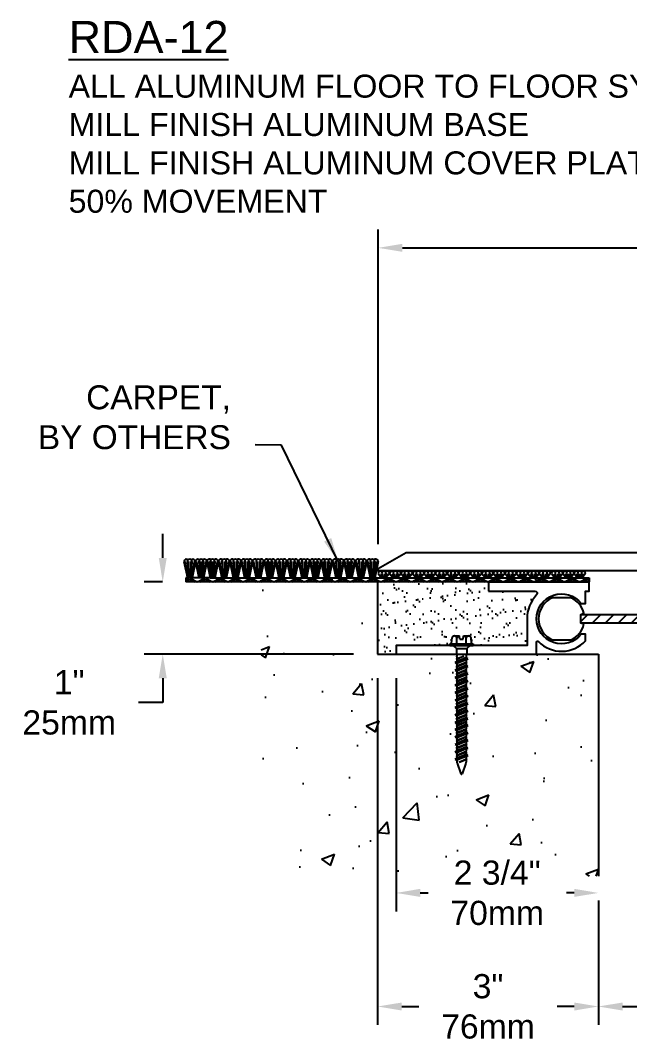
# Model space of a CAD drawing. Header units: inches. Extents: x 0.3 to 61.9, y 1.7 to 15.6.
# Drawn here: x 0.28 to 8.56, y 1.68 to 15.56 of the extents above; entities that cross this region are included whole.
import ezdxf

# ---------------------------------------------------------------- set-up
doc = ezdxf.new("R2010")
doc.units = ezdxf.units.IN
doc.header["$MEASUREMENT"] = 0
doc.linetypes.add('HIDDEN', pattern=[0.375, 0.25, -0.125])
for name, color, linetype in [('Anchors', 4, 'Continuous'), ('Conditions', 1, 'Continuous'), ('Dimensions', 3, 'Continuous'), ('Metals', 7, 'Continuous'), ('Text', 2, 'Continuous')]:
    doc.layers.add(name, color=color, linetype=linetype)
doc.styles.add('Arial', font='arial.ttf')
doc.styles.get("Standard").update_dxf_attribs({"font": 'arial.ttf'})
doc.dimstyles.new('Arial', dxfattribs={"dimtxt": 0.328125, "dimasz": 0.328125, "dimexe": 0.25, "dimexo": 0.328125, "dimgap": 0.328125, "dimtad": 0, "dimtih": 1, "dimtoh": 1, "dimdec": 4, "dimzin": 0, "dimdsep": 46, "dimlunit": 4, "dimtxsty": 'Arial', "dimcen": 0.09, "dimadec": 0, "dimazin": 0, "dimtfac": 1, "dimtdec": 4, "dimtofl": 0, "dimtmove": 0, "dimatfit": 3, "dimfxl": 0, "dimfrac": 2, "dimtolj": 1, "dimtzin": 0, "dimarcsym": 0})

# ---------------------------------------------------------------- blocks, each defined once
blk = doc.blocks.new('*D3')
at = {"layer": 'Defpoints', "color": 0}
for p in [(8.135, 3.937), (20.135, 3.937), (20.135, 2.168)]:
    blk.add_point(p, dxfattribs=at)
at = {"layer": 'Dimensions', "color": 0, "lineweight": -2}
for p, q in [((8.135, 3.609), (8.135, 1.918)), ((20.135, 3.609), (20.135, 1.918)), ((8.463, 2.168), (13.086, 2.168)), ((19.807, 2.168), (15.221, 2.168))]:
    blk.add_line(p, q, dxfattribs=at)
at = {"layer": 'Dimensions', "color": 0}
for points in [[(8.463, 2.222), (8.463, 2.113), (8.135, 2.168)], [(19.807, 2.222), (19.807, 2.113), (20.135, 2.168)]]:
    blk.add_solid(points, dxfattribs=at)
at = {"layer": 'Dimensions', "color": 0, "insert": (14.153, 2.168), "char_height": 0.3281, "attachment_point": 5, "style": 'Arial'}
blk.add_mtext("\\A1;1'\\P305mm", dxfattribs=at)
blk = doc.blocks.new('*D4')
at = {"layer": 'Defpoints', "color": 0}
for p in [(23.143, 12.469), (5.143, 8.115), (23.143, 8.121)]:
    blk.add_point(p, dxfattribs=at)
at = {"layer": 'Dimensions', "color": 0, "lineweight": -2}
for p, q in [((5.143, 8.444), (5.143, 12.719)), ((23.143, 8.449), (23.143, 12.719)), ((5.471, 12.469), (13.197, 12.469)), ((22.815, 12.469), (15.346, 12.469))]:
    blk.add_line(p, q, dxfattribs=at)
at = {"layer": 'Dimensions', "color": 0}
for points in [[(5.471, 12.524), (5.471, 12.415), (5.143, 12.469)], [(22.815, 12.524), (22.815, 12.415), (23.143, 12.469)]]:
    blk.add_solid(points, dxfattribs=at)
at = {"layer": 'Dimensions', "color": 0, "insert": (14.271, 12.469), "char_height": 0.3281, "attachment_point": 5, "style": 'Arial'}
blk.add_mtext('\\A1;1\'-6"\\P457mm', dxfattribs=at)
blk = doc.blocks.new('*D5')
at = {"layer": 'Defpoints', "color": 0}
for p in [(5.385, 6.952), (8.135, 3.937), (5.385, 3.71)]:
    blk.add_point(p, dxfattribs=at)
at = {"layer": 'Dimensions', "color": 0, "lineweight": -2}
for p, q in [((5.385, 6.624), (5.385, 3.46)), ((5.713, 3.71), (5.821, 3.71)), ((7.807, 3.71), (7.7, 3.71)), ((8.135, 3.609), (8.135, 3.46))]:
    blk.add_line(p, q, dxfattribs=at)
at = {"layer": 'Dimensions', "color": 0}
for points in [[(5.713, 3.765), (5.713, 3.656), (5.385, 3.71)], [(7.807, 3.765), (7.807, 3.656), (8.135, 3.71)]]:
    blk.add_solid(points, dxfattribs=at)
at = {"layer": 'Dimensions', "color": 0, "insert": (6.76, 3.71), "char_height": 0.3281, "attachment_point": 5, "style": 'Arial'}
blk.add_mtext('\\A1;2 3/4"\\P70mm', dxfattribs=at)
blk = doc.blocks.new('*D6')
at = {"layer": 'Defpoints', "color": 0}
for p in [(5.135, 6.952), (8.135, 3.937), (5.135, 2.168)]:
    blk.add_point(p, dxfattribs=at)
at = {"layer": 'Dimensions', "color": 0, "lineweight": -2}
for p, q in [((5.135, 6.624), (5.135, 1.918)), ((8.135, 3.609), (8.135, 1.918)), ((5.463, 2.168), (5.696, 2.168)), ((7.807, 2.168), (7.575, 2.168))]:
    blk.add_line(p, q, dxfattribs=at)
at = {"layer": 'Dimensions', "color": 0}
for points in [[(5.463, 2.222), (5.463, 2.113), (5.135, 2.168)], [(7.807, 2.222), (7.807, 2.113), (8.135, 2.168)]]:
    blk.add_solid(points, dxfattribs=at)
at = {"layer": 'Dimensions', "color": 0, "insert": (6.635, 2.168), "char_height": 0.3281, "attachment_point": 5, "style": 'Arial'}
blk.add_mtext('\\A1;3"\\P76mm', dxfattribs=at)
blk = doc.blocks.new('*D7')
at = {"layer": 'Defpoints', "color": 0}
for p in [(2.537, 7.932), (2.214, 6.952), (5.135, 6.952)]:
    blk.add_point(p, dxfattribs=at)
at = {"layer": 'Dimensions', "color": 0, "lineweight": -2}
for p, q in [((2.214, 8.26), (2.214, 8.588)), ((2.209, 7.932), (1.964, 7.932)), ((4.807, 6.952), (1.964, 6.952)), ((2.214, 6.624), (2.214, 6.296)), ((2.214, 6.296), (1.886, 6.296))]:
    blk.add_line(p, q, dxfattribs=at)
at = {"layer": 'Dimensions', "color": 0}
for points in [[(2.16, 8.26), (2.269, 8.26), (2.214, 7.932)], [(2.16, 6.624), (2.269, 6.624), (2.214, 6.952)]]:
    blk.add_solid(points, dxfattribs=at)
at = {"layer": 'Dimensions', "color": 0, "insert": (0.943, 6.296), "char_height": 0.3281, "attachment_point": 5, "style": 'Arial'}
blk.add_mtext('\\A1;1"\\P25mm', dxfattribs=at)
blk = doc.blocks.new('TH316134')
for p, q in [((-0.157, 0), (-0.157, 0.019)), ((-0.157, 0.019), (0.157, 0.019)), ((-0.157, 0), (0.157, 0)), ((-0.135, 0.029), (-0.129, 0.1)), ((-0.115, 0), (-0.07, -0.045)), ((-0.097, 0.128), (-0.027, 0.128)), ((-0.065, 0.019), (-0.065, 0.1)), ((-0.023, 0.082), (-0.027, 0.128)), ((-0.023, 0.082), (0.023, 0.082)), ((0.023, 0.082), (0.027, 0.128)), ((0.027, 0.128), (0.097, 0.128)), ((0.064, 0.019), (0.064, 0.1)), ((0.115, 0), (0.07, -0.045)), ((0.135, 0.029), (0.129, 0.1)), ((0.157, 0.019), (0.157, 0)), ((-0.07, -0.045), (-0.07, -0.112)), ((-0.07, -0.045), (0.07, -0.045)), ((-0.069, -0.122), (-0.063, -0.148)), ((0.069, -0.122), (0.063, -0.148)), ((0.07, -0.045), (0.07, -0.112)), ((-0.086, -0.234), (0.086, -0.184)), ((-0.086, -0.234), (-0.062, -0.221)), ((-0.086, -0.234), (-0.062, -0.247)), ((-0.074, -0.184), (0.032, -0.147)), ((-0.074, -0.184), (-0.062, -0.177)), ((-0.074, -0.184), (-0.062, -0.19)), ((-0.074, -0.285), (0.074, -0.234)), ((-0.062, -0.177), (0.032, -0.147)), ((0.032, -0.147), (-0.062, -0.19)), ((-0.062, -0.157), (-0.062, -0.177)), ((0.062, -0.171), (-0.062, -0.221)), ((-0.062, -0.19), (-0.062, -0.221)), ((0.062, -0.197), (-0.062, -0.247)), ((-0.062, -0.279), (0.062, -0.228)), ((0.062, -0.241), (-0.062, -0.291)), ((-0.062, -0.247), (-0.062, -0.279)), ((0.062, -0.272), (-0.062, -0.323)), ((0.062, -0.157), (0.062, -0.171)), ((0.086, -0.184), (0.062, -0.171)), ((0.086, -0.184), (0.062, -0.197)), ((0.062, -0.197), (0.062, -0.228)), ((0.074, -0.234), (0.062, -0.228)), ((0.074, -0.234), (0.062, -0.241)), ((0.062, -0.241), (0.062, -0.272)), ((0.086, -0.285), (0.062, -0.272)), ((-0.086, -0.336), (0.086, -0.285)), ((-0.086, -0.336), (-0.062, -0.323)), ((-0.086, -0.336), (-0.062, -0.349)), ((-0.086, -0.437), (0.086, -0.387)), ((-0.074, -0.285), (-0.062, -0.279)), ((-0.074, -0.285), (-0.062, -0.291)), ((-0.074, -0.387), (0.074, -0.336)), ((-0.074, -0.387), (-0.062, -0.381)), ((-0.074, -0.387), (-0.062, -0.393)), ((-0.062, -0.291), (-0.062, -0.323)), ((0.062, -0.298), (-0.062, -0.349)), ((-0.062, -0.381), (0.062, -0.33)), ((0.062, -0.342), (-0.062, -0.393)), ((-0.062, -0.349), (-0.062, -0.381)), ((0.062, -0.374), (-0.062, -0.425)), ((-0.062, -0.393), (-0.062, -0.425)), ((0.062, -0.4), (-0.062, -0.45)), ((0.086, -0.285), (0.062, -0.298)), ((0.062, -0.298), (0.062, -0.33)), ((0.074, -0.336), (0.062, -0.33)), ((0.074, -0.336), (0.062, -0.342)), ((0.062, -0.342), (0.062, -0.374)), ((0.086, -0.387), (0.062, -0.374)), ((0.086, -0.387), (0.062, -0.4)), ((0.062, -0.4), (0.062, -0.431)), ((-0.086, -0.437), (-0.062, -0.425)), ((-0.086, -0.437), (-0.062, -0.45)), ((-0.086, -0.539), (0.086, -0.488)), ((-0.086, -0.539), (-0.062, -0.526)), ((-0.086, -0.539), (-0.062, -0.552)), ((-0.074, -0.488), (0.074, -0.437)), ((-0.074, -0.488), (-0.062, -0.482)), ((-0.074, -0.488), (-0.062, -0.494)), ((-0.074, -0.59), (0.074, -0.539)), ((-0.062, -0.482), (0.062, -0.431)), ((0.062, -0.444), (-0.062, -0.494)), ((-0.062, -0.45), (-0.062, -0.482)), ((0.062, -0.475), (-0.062, -0.526)), ((-0.062, -0.494), (-0.062, -0.526)), ((0.062, -0.501), (-0.062, -0.552)), ((-0.062, -0.584), (0.062, -0.533)), ((0.062, -0.545), (-0.062, -0.596)), ((-0.062, -0.552), (-0.062, -0.584)), ((0.074, -0.437), (0.062, -0.431)), ((0.074, -0.437), (0.062, -0.444)), ((0.062, -0.444), (0.062, -0.475)), ((0.086, -0.488), (0.062, -0.475)), ((0.086, -0.488), (0.062, -0.501)), ((0.062, -0.501), (0.062, -0.533)), ((0.074, -0.539), (0.062, -0.533)), ((0.074, -0.539), (0.062, -0.545)), ((0.062, -0.545), (0.062, -0.577)), ((-0.086, -0.641), (0.086, -0.59)), ((-0.086, -0.641), (-0.062, -0.628)), ((-0.086, -0.641), (-0.062, -0.654)), ((-0.086, -0.742), (0.086, -0.691)), ((-0.074, -0.59), (-0.062, -0.584)), ((-0.074, -0.59), (-0.062, -0.596)), ((-0.074, -0.691), (0.074, -0.641)), ((-0.074, -0.691), (-0.062, -0.685)), ((-0.074, -0.691), (-0.062, -0.698)), ((0.062, -0.577), (-0.062, -0.628)), ((-0.062, -0.596), (-0.062, -0.628)), ((0.062, -0.603), (-0.062, -0.654)), ((-0.062, -0.685), (0.062, -0.634)), ((0.062, -0.647), (-0.062, -0.698)), ((-0.062, -0.654), (-0.062, -0.685)), ((0.062, -0.678), (-0.062, -0.729)), ((0.086, -0.59), (0.062, -0.577)), ((0.086, -0.59), (0.062, -0.603)), ((0.062, -0.603), (0.062, -0.634)), ((0.074, -0.641), (0.062, -0.634)), ((0.074, -0.641), (0.062, -0.647)), ((0.062, -0.647), (0.062, -0.678)), ((0.086, -0.691), (0.062, -0.678)), ((0.086, -0.691), (0.062, -0.704)), ((-0.086, -0.742), (-0.062, -0.729)), ((-0.086, -0.742), (-0.062, -0.755)), ((-0.086, -0.844), (0.086, -0.793)), ((-0.086, -0.844), (-0.062, -0.831)), ((-0.074, -0.793), (0.074, -0.742)), ((-0.074, -0.793), (-0.062, -0.787)), ((-0.074, -0.793), (-0.062, -0.799)), ((-0.062, -0.698), (-0.062, -0.729)), ((0.062, -0.704), (-0.062, -0.755)), ((-0.062, -0.787), (0.062, -0.736)), ((0.062, -0.748), (-0.062, -0.799)), ((-0.062, -0.755), (-0.062, -0.787)), ((0.062, -0.78), (-0.062, -0.831)), ((-0.062, -0.799), (-0.062, -0.831)), ((0.062, -0.806), (-0.062, -0.857)), ((0.062, -0.704), (0.062, -0.736)), ((0.074, -0.742), (0.062, -0.736)), ((0.074, -0.742), (0.062, -0.748)), ((0.062, -0.748), (0.062, -0.78)), ((0.086, -0.793), (0.062, -0.78)), ((0.086, -0.793), (0.062, -0.806)), ((0.062, -0.806), (0.062, -0.838)), ((-0.086, -0.844), (-0.062, -0.857)), ((-0.086, -0.945), (0.086, -0.895)), ((-0.086, -0.945), (-0.062, -0.932)), ((-0.086, -0.945), (-0.062, -0.958)), ((-0.074, -0.895), (0.074, -0.844)), ((-0.074, -0.895), (-0.062, -0.888)), ((-0.074, -0.895), (-0.062, -0.901)), ((-0.074, -0.996), (0.074, -0.945)), ((-0.062, -0.888), (0.062, -0.838)), ((0.062, -0.85), (-0.062, -0.901)), ((-0.062, -0.857), (-0.062, -0.888)), ((0.062, -0.882), (-0.062, -0.932)), ((-0.062, -0.901), (-0.062, -0.932)), ((0.062, -0.907), (-0.062, -0.958)), ((-0.062, -0.99), (0.062, -0.939)), ((0.062, -0.951), (-0.062, -1.002)), ((-0.062, -0.958), (-0.062, -0.99)), ((0.074, -0.844), (0.062, -0.838)), ((0.074, -0.844), (0.062, -0.85)), ((0.062, -0.85), (0.062, -0.882)), ((0.086, -0.895), (0.062, -0.882)), ((0.086, -0.895), (0.062, -0.907)), ((0.062, -0.907), (0.062, -0.939)), ((0.074, -0.945), (0.062, -0.939)), ((0.074, -0.945), (0.062, -0.951)), ((0.062, -0.951), (0.062, -0.983)), ((-0.086, -1.047), (0.086, -0.996)), ((-0.086, -1.047), (-0.062, -1.034)), ((-0.086, -1.047), (-0.062, -1.06)), ((-0.086, -1.141), (0.086, -1.09)), ((-0.074, -0.996), (-0.062, -0.99)), ((-0.074, -0.996), (-0.062, -1.002)), ((-0.074, -1.09), (0.074, -1.039)), ((-0.074, -1.09), (-0.062, -1.084)), ((-0.074, -1.09), (-0.062, -1.096)), ((0.062, -0.983), (-0.062, -1.034)), ((-0.062, -1.002), (-0.062, -1.034)), ((0.062, -1.009), (-0.062, -1.06)), ((-0.062, -1.084), (0.062, -1.033)), ((0.062, -1.045), (-0.062, -1.096)), ((-0.062, -1.052), (-0.062, -1.084)), ((0.062, -1.077), (-0.062, -1.128)), ((-0.062, -1.096), (-0.062, -1.128)), ((0.062, -1.103), (-0.062, -1.154)), ((0.086, -0.996), (0.062, -0.983)), ((0.086, -0.996), (0.062, -1.009)), ((0.062, -1.001), (0.062, -1.033)), ((0.074, -1.039), (0.062, -1.033)), ((0.074, -1.039), (0.062, -1.045)), ((0.062, -1.045), (0.062, -1.077)), ((0.086, -1.09), (0.062, -1.077)), ((0.086, -1.09), (0.062, -1.103)), ((0.062, -1.103), (0.062, -1.134)), ((-0.086, -1.141), (-0.062, -1.128)), ((-0.086, -1.141), (-0.062, -1.154)), ((-0.086, -1.242), (0.086, -1.191)), ((-0.086, -1.242), (-0.062, -1.229)), ((-0.086, -1.242), (-0.062, -1.255)), ((-0.074, -1.191), (0.074, -1.141)), ((-0.074, -1.191), (-0.062, -1.185)), ((-0.074, -1.191), (-0.062, -1.198)), ((-0.074, -1.293), (0.074, -1.242)), ((-0.062, -1.185), (0.062, -1.134)), ((0.062, -1.147), (-0.062, -1.198)), ((-0.062, -1.154), (-0.062, -1.185)), ((0.062, -1.178), (-0.062, -1.229)), ((-0.062, -1.198), (-0.062, -1.229)), ((0.062, -1.204), (-0.062, -1.255)), ((-0.062, -1.287), (0.062, -1.236)), ((0.062, -1.248), (-0.062, -1.299)), ((0.074, -1.141), (0.062, -1.134)), ((0.074, -1.141), (0.062, -1.147)), ((0.062, -1.147), (0.062, -1.178)), ((0.086, -1.191), (0.062, -1.178)), ((0.086, -1.191), (0.062, -1.204)), ((0.062, -1.204), (0.062, -1.236)), ((0.074, -1.242), (0.062, -1.236)), ((0.074, -1.242), (0.062, -1.248)), ((0.062, -1.248), (0.062, -1.28)), ((-0.086, -1.344), (0.086, -1.293)), ((-0.086, -1.344), (-0.062, -1.331)), ((-0.086, -1.344), (-0.062, -1.357)), ((-0.074, -1.293), (-0.062, -1.287)), ((-0.074, -1.293), (-0.062, -1.299)), ((-0.074, -1.395), (0.074, -1.344)), ((-0.062, -1.255), (-0.062, -1.287)), ((0.062, -1.28), (-0.062, -1.331)), ((-0.062, -1.299), (-0.062, -1.331)), ((0.062, -1.306), (-0.062, -1.357)), ((-0.062, -1.388), (0.062, -1.338)), ((0.062, -1.35), (-0.062, -1.401)), ((-0.062, -1.357), (-0.062, -1.388)), ((0.062, -1.382), (-0.062, -1.432)), ((0.086, -1.293), (0.062, -1.28)), ((0.086, -1.293), (0.062, -1.306)), ((0.062, -1.306), (0.062, -1.338)), ((0.074, -1.344), (0.062, -1.338)), ((0.074, -1.344), (0.062, -1.35)), ((0.062, -1.35), (0.062, -1.382)), ((0.086, -1.395), (0.062, -1.382)), ((-0.086, -1.445), (0.086, -1.395)), ((-0.086, -1.445), (-0.062, -1.432)), ((-0.086, -1.445), (-0.062, -1.458)), ((-0.086, -1.547), (0.086, -1.496)), ((-0.074, -1.395), (-0.062, -1.388)), ((-0.074, -1.395), (-0.062, -1.401)), ((-0.074, -1.496), (0.074, -1.445)), ((-0.074, -1.496), (-0.062, -1.49)), ((-0.074, -1.496), (-0.062, -1.502)), ((-0.062, -1.401), (-0.062, -1.432)), ((0.062, -1.407), (-0.062, -1.458)), ((-0.062, -1.49), (0.062, -1.439)), ((0.062, -1.451), (-0.062, -1.502)), ((-0.062, -1.458), (-0.062, -1.49)), ((0.062, -1.483), (-0.062, -1.534)), ((-0.062, -1.502), (-0.062, -1.534)), ((0.062, -1.509), (-0.062, -1.56)), ((0.086, -1.395), (0.062, -1.407)), ((0.062, -1.407), (0.062, -1.439)), ((0.074, -1.445), (0.062, -1.439)), ((0.074, -1.445), (0.062, -1.451)), ((0.062, -1.451), (0.062, -1.483)), ((0.086, -1.496), (0.062, -1.483)), ((0.086, -1.496), (0.062, -1.509)), ((0.062, -1.509), (0.062, -1.541)), ((-0.086, -1.547), (-0.062, -1.534)), ((-0.086, -1.547), (-0.062, -1.56)), ((-0.062, -1.56), (-0.062, -1.586)), ((-0.06, -1.601), (-0.01, -1.744)), ((-0.034, -1.584), (0.062, -1.541)), ((-0.034, -1.584), (0.074, -1.547)), ((0.062, -1.553), (-0.034, -1.584)), ((0.06, -1.601), (0.01, -1.744)), ((0.074, -1.547), (0.062, -1.541)), ((0.074, -1.547), (0.062, -1.553)), ((0.062, -1.553), (0.062, -1.586))]:
    blk.add_line(p, q)
for centre, radius, start, end in [((-0.146, 0.03), 0.0112, 270, 355), ((-0.097, 0.095), 0.0327, 9.285, 170.715), ((0, 0.038), 0.0896, 107.4215, 136.0407), ((0, 0.038), 0.0896, 43.9593, 72.5785), ((0.097, 0.095), 0.0327, 9.285, 170.715), ((0.146, 0.03), 0.0112, 185, 270), ((-0.023, -0.112), 0.0465, 180, 191.9357), ((0.023, -0.112), 0.0465, 348.0643, 0), ((-0.109, -0.157), 0.0465, 0, 11.9357), ((0.109, -0.157), 0.0465, 168.0643, 180), ((-0.016, -1.586), 0.0465, 180, 199.3058), ((0.016, -1.586), 0.0465, 340.6942, 0), ((0, -1.739), 0.0106, 204.1001, 335.8999)]:
    blk.add_arc(centre, radius, start, end)
blk = doc.blocks.new('Bc55')
blk.add_lwpolyline([(1.38, 0.855), (2.013, 0.855, -0.659567), (2.035, 0.804, 0.192706), (1.905, 0.48), (1.905, 0.12), (0.125, 0.12), (0.125, 0), (2.035, 0), (2.035, 0.162, -0.671875), (2.061, 0.172, 0.430668), (2.7, 0.183), (2.7, 0.27), (2.642, 0.27, -2.892356), (2.642, 0.69), (2.7, 0.69), (2.7, 0.855), (2.75, 0.855), (2.75, 0.98), (1.38, 0.98)], format="xyb", close=True)
blk = doc.blocks.new('carpet-teeth2')
for points in [[(1.048, 1.253), (1.095, 1.033)], [(1.064, 1.255), (1.095, 1.033)], [(1.111, 1.033), (1.111, 1.253)], [(1.141, 1.033), (1.141, 1.253)], [(1.157, 1.253), (1.141, 1.033)], [(1.189, 1.255), (1.157, 1.033)], [(1.204, 1.253), (1.157, 1.033)], [(1.204, 1.253), (1.251, 1.033)], [(1.219, 1.255), (1.25, 1.033)], [(1.251, 1.253), (1.266, 1.033)], [(1.266, 1.033), (1.266, 1.253)], [(1.297, 1.033), (1.297, 1.253)], [(1.312, 1.253), (1.297, 1.033)], [(1.344, 1.255), (1.313, 1.033)], [(1.359, 1.253), (1.313, 1.033)], [(1.359, 1.253), (1.406, 1.033)], [(1.374, 1.255), (1.406, 1.033)], [(1.406, 1.253), (1.422, 1.033)], [(1.422, 1.033), (1.422, 1.253)], [(1.468, 1.253), (1.452, 1.033)], [(1.452, 1.033), (1.452, 1.253)], [(1.5, 1.255), (1.468, 1.036)], [(1.515, 1.253), (1.468, 1.036)], [(1.515, 1.253), (1.561, 1.033)], [(1.53, 1.255), (1.561, 1.036)], [(1.562, 1.253), (1.577, 1.033)], [(1.577, 1.033), (1.577, 1.253)], [(1.623, 1.253), (1.608, 1.033)], [(1.608, 1.033), (1.608, 1.253)], [(1.67, 1.253), (1.623, 1.033)], [(1.655, 1.255), (1.624, 1.036)], [(1.67, 1.253), (1.717, 1.033)], [(1.685, 1.255), (1.717, 1.033)], [(1.717, 1.253), (1.733, 1.033)], [(1.733, 1.033), (1.733, 1.253)], [(1.779, 1.253), (1.763, 1.033)], [(1.763, 1.033), (1.763, 1.253)], [(1.81, 1.255), (1.779, 1.036)], [(1.825, 1.253), (1.779, 1.033)], [(1.093, 1.158), (1.11, 1.033)], [(1.126, 1.033), (1.126, 1.158)], [(1.16, 1.158), (1.143, 1.038)], [(1.248, 1.158), (1.266, 1.033)], [(1.282, 1.033), (1.282, 1.158)], [(1.315, 1.158), (1.297, 1.033)], [(1.403, 1.158), (1.421, 1.033)], [(1.437, 1.033), (1.437, 1.158)], [(1.471, 1.158), (1.453, 1.038)], [(1.559, 1.158), (1.577, 1.033)], [(1.592, 1.033), (1.592, 1.158)], [(1.626, 1.158), (1.608, 1.033)], [(1.714, 1.158), (1.732, 1.033)], [(1.748, 1.033), (1.748, 1.158)], [(1.781, 1.158), (1.764, 1.033)], [(1.095, 1.033), (1.779, 1.033)]]:
    blk.add_lwpolyline(points)
blk.add_lwpolyline([(1.095, 1.253), (1.111, 1.033)], close=True)
for centre, radius, start, end in [((1.08, 1.253), 0.0312, 41.211, 180), ((1.126, 1.253), 0.0308, 0, 180), ((1.173, 1.253), 0.0312, 0, 138.789), ((1.235, 1.253), 0.0312, 41.211, 180), ((1.282, 1.253), 0.0307, 355.9223, 184.0777), ((1.328, 1.253), 0.0312, 0, 138.789), ((1.391, 1.253), 0.0312, 41.211, 180), ((1.437, 1.253), 0.0308, 0, 180), ((1.483, 1.253), 0.0312, 0, 138.789), ((1.546, 1.253), 0.0312, 41.211, 180), ((1.592, 1.253), 0.0308, 0, 180), ((1.639, 1.253), 0.0312, 0, 138.789), ((1.701, 1.253), 0.0312, 41.211, 180), ((1.748, 1.253), 0.0308, 0, 180), ((1.794, 1.253), 0.0312, 0, 138.789)]:
    blk.add_arc(centre, radius, start, end)
at = {"insert": (1.095, 1.034), "char_height": 0.0000478, "width": 0.00109, "attachment_point": 1}
blk.add_mtext('{\\fArial|b0|i0|c0|p34;BALCO TOOTHBRUSH}', dxfattribs=at)
blk = doc.blocks.new('CARPET')
at = {"layer": 'Conditions'}
h = blk.add_hatch(dxfattribs=at)
h.set_pattern_fill('EXPAND', color=256, scale=0.2, style=0)
h.set_pattern_definition([(30, (0, 0), (3e-11, 0.12), [0.1, -0.02]), (330, (0, 0), (0.10392305, 0.06), [0.1, -0.02]), (330, (0.0866, 0.05), (0.10392305, 0.06), [0.1, -0.02]), (30, (0.0866, 0.07), (3e-11, 0.12), [0.1, -0.02])])
h.paths.add_polyline_path([(3.236, 7.99), (3.034, 7.99), (2.86, 7.99), (2.53, 7.99), (2.53, 7.932), (8.01, 7.932), (8.01, 7.99)])
h = blk.add_hatch(dxfattribs=at)
h.set_pattern_fill('AR-CONC', color=256, scale=0.2, style=0)
h.paths.add_polyline_path([(3.236, 7.99), (3.034, 7.99), (2.86, 7.99), (2.53, 7.99), (2.53, 7.932), (8.01, 7.932), (8.01, 7.99)])
blk.add_lwpolyline([(6.281, 7.99), (6.965, 7.99)])
for p, q in [((2.53, 7.99), (2.53, 7.932)), ((2.919, 7.99), (2.53, 7.99)), ((8.01, 7.932), (2.53, 7.932)), ((3.236, 7.99), (8.01, 7.99)), ((6.161, 7.99), (6.223, 7.99)), ((8.01, 7.99), (8.01, 7.932))]:
    blk.add_line(p, q, dxfattribs=at)
for points in [[(2.503, 8.209), (2.55, 7.99)], [(2.518, 8.211), (2.549, 7.992)], [(2.55, 8.209), (2.565, 7.99)], [(2.565, 7.99), (2.565, 8.209)], [(2.611, 8.209), (2.596, 7.99)], [(2.596, 7.99), (2.596, 8.209)], [(2.643, 8.211), (2.612, 7.992)], [(2.658, 8.209), (2.612, 7.99)], [(2.658, 8.209), (2.705, 7.99)], [(2.673, 8.211), (2.705, 7.99)], [(2.705, 8.209), (2.721, 7.99)], [(2.721, 7.99), (2.721, 8.209)], [(2.767, 8.209), (2.751, 7.99)], [(2.751, 7.99), (2.751, 8.209)], [(2.799, 8.211), (2.767, 7.992)], [(2.814, 8.209), (2.767, 7.99)], [(2.547, 8.115), (2.565, 7.99)], [(2.581, 7.99), (2.581, 8.115)], [(2.614, 8.115), (2.596, 7.99)], [(2.702, 8.115), (2.72, 7.99)], [(2.736, 7.99), (2.736, 8.115)], [(2.77, 8.115), (2.752, 7.99)], [(3.034, 7.99), (3.251, 7.99)], [(5.142, 8.047), (5.189, 7.99)], [(5.181, 8.045), (5.189, 7.99)], [(5.189, 8.047), (5.204, 7.99)], [(5.199, 8.022), (5.204, 7.99)], [(5.204, 7.99), (5.204, 8.045)], [(5.22, 7.99), (5.22, 8.022)], [(5.25, 8.047), (5.235, 7.99)], [(5.235, 7.99), (5.235, 8.045)], [(5.24, 8.022), (5.236, 7.994)], [(5.297, 8.047), (5.251, 7.992)], [(5.259, 8.045), (5.251, 7.992)], [(5.297, 8.047), (5.344, 7.99)], [(5.336, 8.045), (5.344, 7.992)], [(5.344, 8.047), (5.36, 7.99)], [(5.355, 8.022), (5.359, 7.99)], [(5.36, 7.99), (5.36, 8.045)], [(5.375, 7.99), (5.375, 8.022)], [(5.386, 7.99), (6.069, 7.99)], [(5.406, 8.047), (5.39, 7.99)], [(5.39, 7.99), (5.39, 8.045)], [(5.395, 8.022), (5.391, 7.99)], [(5.453, 8.047), (5.406, 7.99)], [(5.414, 8.045), (5.406, 7.992)], [(5.453, 8.047), (5.499, 7.99)], [(5.492, 8.045), (5.499, 7.99)], [(5.5, 8.047), (5.515, 7.99)], [(5.51, 8.022), (5.515, 7.99)], [(5.515, 7.99), (5.515, 8.045)], [(5.53, 7.99), (5.53, 8.022)], [(5.561, 8.047), (5.546, 7.99)], [(5.546, 7.99), (5.546, 8.045)], [(5.551, 8.022), (5.546, 7.99)], [(5.608, 8.047), (5.561, 7.99)], [(5.569, 8.045), (5.562, 7.992)], [(5.611, 8.047), (5.658, 7.99)], [(5.65, 8.045), (5.658, 7.99)], [(5.658, 8.047), (5.674, 7.99)], [(5.669, 8.022), (5.673, 7.99)], [(5.674, 7.99), (5.674, 8.045)], [(5.689, 7.99), (5.689, 8.022)], [(5.72, 8.047), (5.704, 7.99)], [(5.704, 7.99), (5.704, 8.045)], [(5.71, 8.022), (5.705, 7.994)], [(5.767, 8.047), (5.721, 7.992)], [(5.728, 8.045), (5.721, 7.992)], [(5.767, 8.047), (5.814, 7.99)], [(5.806, 8.045), (5.813, 7.992)], [(5.814, 8.047), (5.829, 7.99)], [(5.824, 8.022), (5.829, 7.99)], [(5.829, 7.99), (5.829, 8.045)], [(5.845, 7.99), (5.845, 8.022)], [(5.875, 8.047), (5.86, 7.99)], [(5.86, 7.99), (5.86, 8.045)], [(5.865, 8.022), (5.86, 7.99)], [(5.922, 8.047), (5.875, 7.99)], [(5.883, 8.045), (5.876, 7.992)], [(5.922, 8.047), (5.969, 7.99)], [(5.961, 8.045), (5.969, 7.99)], [(5.969, 8.047), (5.985, 7.99)], [(5.98, 8.022), (5.984, 7.99)], [(5.985, 7.99), (5.985, 8.045)], [(6, 7.99), (6, 8.022)], [(6.031, 8.047), (6.015, 7.99)], [(6.015, 7.99), (6.015, 8.045)], [(6.02, 8.022), (6.016, 7.99)], [(6.078, 8.047), (6.031, 7.99)], [(6.039, 8.045), (6.031, 7.992)], [(6.082, 8.047), (6.129, 7.99)], [(6.121, 8.045), (6.129, 7.99)], [(6.129, 8.047), (6.145, 7.99)], [(6.14, 8.022), (6.144, 7.99)], [(6.145, 7.99), (6.145, 8.045)], [(6.16, 7.99), (6.16, 8.022)], [(6.191, 8.047), (6.175, 7.99)], [(6.175, 7.99), (6.175, 8.045)], [(6.18, 8.022), (6.176, 7.994)], [(6.238, 8.047), (6.191, 7.992)], [(6.199, 8.045), (6.191, 7.992)], [(6.238, 8.047), (6.284, 7.99)], [(6.276, 8.045), (6.284, 7.992)], [(6.285, 8.047), (6.3, 7.99)], [(6.295, 8.022), (6.3, 7.99)], [(6.3, 7.99), (6.3, 8.045)], [(6.315, 7.99), (6.315, 8.022)], [(6.346, 8.047), (6.331, 7.99)], [(6.331, 7.99), (6.331, 8.045)], [(6.336, 8.022), (6.331, 7.99)], [(6.393, 8.047), (6.346, 7.99)], [(6.354, 8.045), (6.347, 7.992)], [(6.397, 8.047), (6.444, 7.99)], [(6.436, 8.045), (6.444, 7.99)], [(6.444, 8.047), (6.46, 7.99)], [(6.455, 8.022), (6.459, 7.99)], [(6.46, 7.99), (6.46, 8.045)], [(6.475, 7.99), (6.475, 8.022)], [(6.506, 8.047), (6.49, 7.99)], [(6.49, 7.99), (6.49, 8.045)], [(6.496, 8.022), (6.492, 7.994)], [(6.553, 8.047), (6.507, 7.992)], [(6.514, 8.045), (6.507, 7.992)], [(6.553, 8.047), (6.6, 7.99)], [(6.592, 8.045), (6.599, 7.992)], [(6.6, 8.047), (6.615, 7.99)], [(6.61, 8.022), (6.615, 7.99)], [(6.615, 7.99), (6.615, 8.045)], [(6.631, 7.99), (6.631, 8.022)], [(6.661, 8.047), (6.646, 7.99)], [(6.646, 7.99), (6.646, 8.045)], [(6.651, 8.022), (6.646, 7.99)], [(6.708, 8.047), (6.662, 7.99)], [(6.669, 8.045), (6.662, 7.992)], [(6.708, 8.047), (6.755, 7.99)], [(6.747, 8.045), (6.755, 7.99)], [(6.755, 8.047), (6.771, 7.99)], [(6.766, 8.022), (6.77, 7.99)], [(6.771, 7.99), (6.771, 8.045)], [(6.786, 7.99), (6.786, 8.022)], [(6.817, 8.047), (6.801, 7.99)], [(6.801, 7.99), (6.801, 8.045)], [(6.806, 8.022), (6.802, 7.99)], [(6.864, 8.047), (6.817, 7.99)], [(6.825, 8.045), (6.817, 7.992)], [(6.866, 8.047), (6.913, 7.99)], [(6.905, 8.045), (6.913, 7.99)], [(6.913, 8.047), (6.929, 7.99)], [(6.924, 8.022), (6.928, 7.99)], [(6.929, 7.99), (6.929, 8.045)], [(6.944, 7.99), (6.944, 8.022)], [(6.975, 8.047), (6.959, 7.99)], [(6.959, 7.99), (6.959, 8.045)], [(6.965, 8.022), (6.961, 7.994)], [(7.022, 8.047), (6.976, 7.992)], [(6.983, 8.045), (6.976, 7.992)], [(7.022, 8.047), (7.069, 7.99)], [(7.061, 8.045), (7.068, 7.992)], [(7.069, 8.047), (7.084, 7.99)], [(7.079, 8.022), (7.084, 7.99)], [(7.084, 7.99), (7.084, 8.045)], [(7.1, 7.99), (7.1, 8.022)], [(7.13, 8.047), (7.115, 7.99)], [(7.115, 7.99), (7.115, 8.045)], [(7.12, 8.022), (7.115, 7.99)], [(7.177, 8.047), (7.131, 7.99)], [(7.138, 8.045), (7.131, 7.992)], [(7.177, 8.047), (7.224, 7.99)], [(7.216, 8.045), (7.224, 7.99)], [(7.224, 8.047), (7.24, 7.99)], [(7.235, 8.022), (7.239, 7.99)], [(7.24, 7.99), (7.24, 8.045)], [(7.255, 7.99), (7.255, 8.022)], [(7.286, 8.047), (7.27, 7.99)], [(7.27, 7.99), (7.27, 8.045)], [(7.275, 8.022), (7.271, 7.99)], [(7.333, 8.047), (7.286, 7.99)], [(7.294, 8.045), (7.286, 7.992)], [(7.331, 8.047), (7.378, 7.99)], [(7.37, 8.045), (7.377, 7.99)], [(7.388, 8.022), (7.393, 7.99)], [(7.393, 7.99), (7.393, 8.045)], [(7.409, 7.99), (7.409, 8.022)], [(7.439, 8.047), (7.424, 7.99)], [(7.424, 7.99), (7.424, 8.045)], [(7.429, 8.022), (7.425, 7.994)], [(7.486, 8.047), (7.44, 7.99)], [(7.447, 8.045), (7.44, 7.99)], [(7.496, 8.047), (7.543, 7.99)], [(7.535, 8.045), (7.542, 7.992)], [(7.543, 8.047), (7.559, 7.99)], [(7.553, 8.022), (7.558, 7.99)], [(7.559, 7.99), (7.559, 8.045)], [(7.574, 7.99), (7.574, 8.022)], [(7.605, 8.047), (7.589, 7.99)], [(7.589, 7.99), (7.589, 8.045)], [(7.594, 8.022), (7.589, 7.99)], [(7.651, 8.047), (7.605, 7.99)], [(7.613, 8.045), (7.605, 7.992)], [(7.651, 8.047), (7.698, 7.99)], [(7.69, 8.045), (7.698, 7.99)], [(7.698, 8.047), (7.714, 7.99)], [(7.709, 8.022), (7.713, 7.99)], [(7.714, 7.99), (7.714, 8.045)], [(7.729, 7.99), (7.729, 8.022)], [(7.76, 8.047), (7.744, 7.99)], [(7.744, 7.99), (7.744, 8.045)], [(7.75, 8.022), (7.745, 7.99)], [(7.807, 8.047), (7.76, 7.99)], [(7.768, 8.045), (7.761, 7.992)], [(7.805, 8.047), (7.852, 7.99)], [(7.844, 8.045), (7.852, 7.99)], [(7.862, 8.022), (7.867, 7.99)], [(7.868, 7.99), (7.868, 8.045)], [(7.883, 7.99), (7.883, 8.022)], [(7.914, 8.047), (7.898, 7.99)], [(7.898, 7.99), (7.898, 8.045)], [(7.903, 8.022), (7.899, 7.994)], [(7.96, 8.047), (7.914, 7.99)], [(7.922, 8.045), (7.914, 7.99)]]:
    blk.add_lwpolyline(points, dxfattribs=at)
for points in [[(7.378, 8.047), (7.393, 7.99)], [(7.852, 8.047), (7.868, 7.99)]]:
    blk.add_lwpolyline(points, close=True, dxfattribs=at)
for centre, radius, start, end in [((2.534, 8.209), 0.0312, 41.211, 180), ((2.581, 8.209), 0.0308, 0, 180), ((2.627, 8.209), 0.0312, 0, 138.789), ((2.69, 8.209), 0.0312, 41.211, 180), ((2.736, 8.209), 0.0308, 0, 180), ((2.782, 8.209), 0.0312, 0, 138.789), ((5.173, 8.047), 0.0312, 41.211, 180), ((5.22, 8.047), 0.0308, 0, 180), ((5.266, 8.047), 0.0312, 0, 138.789), ((5.329, 8.047), 0.0312, 41.211, 180), ((5.375, 8.047), 0.0308, 0, 180), ((5.421, 8.047), 0.0312, 0, 138.789), ((5.484, 8.047), 0.0312, 41.211, 180), ((5.53, 8.047), 0.0308, 0, 180), ((5.577, 8.047), 0.0312, 0, 138.789), ((5.643, 8.047), 0.0312, 41.211, 180), ((5.689, 8.047), 0.0308, 0, 180), ((5.736, 8.047), 0.0312, 0, 138.789), ((5.798, 8.047), 0.0312, 41.211, 180), ((5.845, 8.047), 0.0308, 0, 180), ((5.891, 8.047), 0.0312, 0, 138.789), ((5.953, 8.047), 0.0312, 41.211, 180), ((6, 8.047), 0.0308, 0, 180), ((6.046, 8.047), 0.0312, 0, 138.789), ((6.114, 8.047), 0.0312, 41.211, 180), ((6.16, 8.047), 0.0308, 0, 180), ((6.206, 8.047), 0.0312, 0, 138.789), ((6.269, 8.047), 0.0312, 41.211, 180), ((6.315, 8.047), 0.0308, 0, 180), ((6.362, 8.047), 0.0312, 0, 138.789), ((6.429, 8.047), 0.0312, 41.211, 180), ((6.475, 8.047), 0.0308, 0, 180), ((6.522, 8.047), 0.0312, 0, 138.789), ((6.584, 8.047), 0.0312, 41.211, 180), ((6.631, 8.047), 0.0308, 0, 180), ((6.677, 8.047), 0.0312, 0, 138.789), ((6.74, 8.047), 0.0312, 41.211, 180), ((6.786, 8.047), 0.0308, 0, 180), ((6.832, 8.047), 0.0312, 0, 138.789), ((6.898, 8.047), 0.0312, 41.211, 180), ((6.944, 8.047), 0.0308, 0, 180), ((6.991, 8.047), 0.0312, 0, 138.789), ((7.053, 8.047), 0.0312, 41.211, 180), ((7.1, 8.047), 0.0308, 0, 180), ((7.146, 8.047), 0.0312, 0, 138.789), ((7.209, 8.047), 0.0312, 41.211, 180), ((7.255, 8.047), 0.0308, 0, 180), ((7.301, 8.047), 0.0312, 0, 138.789), ((7.362, 8.047), 0.0312, 41.211, 180), ((7.409, 8.047), 0.0308, 0, 180), ((7.455, 8.047), 0.0312, 0, 138.789), ((7.527, 8.047), 0.0312, 41.211, 180), ((7.574, 8.047), 0.0308, 0, 180), ((7.62, 8.047), 0.0312, 0, 138.789), ((7.683, 8.047), 0.0312, 41.211, 180), ((7.729, 8.047), 0.0308, 0, 180), ((7.776, 8.047), 0.0312, 0, 138.789), ((7.836, 8.047), 0.0312, 41.211, 180), ((7.883, 8.047), 0.0308, 0, 180), ((7.929, 8.047), 0.0312, 0, 138.789)]:
    blk.add_arc(centre, radius, start, end, dxfattribs=at)
for p in [(1.765, 6.957), (2.543, 6.957), (3.316, 6.957)]:
    blk.add_blockref('carpet-teeth2', p, dxfattribs=at)
at = {"char_height": 0.0000478, "width": 0.00109, "attachment_point": 1}
for insert in [(2.588, 7.99), (6.281, 7.99)]:
    blk.add_mtext('{\\fArial|b0|i0|c0|p34;BALCO TOOTHBRUSH}', dxfattribs=dict(at, insert=insert))
at = {"layer": 'Conditions', "char_height": 0.0000478, "width": 0.00109, "attachment_point": 1}
for insert in [(5.386, 7.99), (6.161, 7.99)]:
    blk.add_mtext('{\\fArial|b0|i0|c0|p34;BALCO TOOTHBRUSH}', dxfattribs=dict(at, insert=insert))
blk = doc.blocks.new('H1458S')
for p, q in [((-0.188, 0.144), (0.187, 0.144)), ((-0.25, 0.104), (-0.25, 0)), ((-0.25, 0), (0.25, 0)), ((-0.125, 0), (-0.125, 0.104)), ((-0.119, 0), (-0.085, -0.02)), ((-0.085, -0.02), (0.048, 0)), ((0.125, 0), (0.125, 0.104)), ((0.25, 0.104), (0.25, 0)), ((-0.119, -0.05), (0.119, -0.025)), ((-0.119, -0.05), (-0.085, -0.03)), ((-0.119, -0.05), (-0.085, -0.07)), ((-0.119, -0.1), (0.119, -0.075)), ((-0.119, -0.1), (-0.085, -0.08)), ((-0.119, -0.1), (-0.085, -0.12)), ((-0.119, -0.15), (0.119, -0.125)), ((-0.119, -0.15), (-0.085, -0.13)), ((-0.085, -0.03), (0.085, -0.005)), ((-0.085, -0.02), (-0.085, -0.03)), ((-0.085, -0.07), (0.085, -0.045)), ((-0.085, -0.08), (0.085, -0.055)), ((-0.085, -0.07), (-0.085, -0.08)), ((-0.085, -0.12), (0.085, -0.095)), ((-0.085, -0.13), (0.085, -0.105)), ((-0.085, -0.12), (-0.085, -0.13)), ((0.094, 0), (0.085, -0.005)), ((0.119, -0.025), (0.085, -0.005)), ((0.119, -0.025), (0.085, -0.045)), ((0.085, -0.045), (0.085, -0.055)), ((0.119, -0.075), (0.085, -0.055)), ((0.119, -0.075), (0.085, -0.095)), ((0.085, -0.095), (0.085, -0.105)), ((0.119, -0.125), (0.085, -0.105)), ((0.119, -0.125), (0.085, -0.145)), ((-0.119, -0.15), (-0.085, -0.17)), ((-0.119, -0.2), (0.119, -0.175)), ((-0.119, -0.2), (-0.085, -0.18)), ((-0.119, -0.2), (-0.085, -0.22)), ((-0.119, -0.25), (0.119, -0.225)), ((-0.119, -0.25), (-0.085, -0.23)), ((-0.119, -0.25), (-0.085, -0.27)), ((-0.119, -0.3), (0.119, -0.275)), ((-0.085, -0.17), (0.085, -0.145)), ((-0.085, -0.18), (0.085, -0.155)), ((-0.085, -0.17), (-0.085, -0.18)), ((-0.085, -0.22), (0.085, -0.195)), ((-0.085, -0.23), (0.085, -0.205)), ((-0.085, -0.22), (-0.085, -0.23)), ((-0.085, -0.27), (0.085, -0.245)), ((-0.085, -0.28), (0.085, -0.255)), ((-0.085, -0.27), (-0.085, -0.28)), ((0.085, -0.145), (0.085, -0.155)), ((0.119, -0.175), (0.085, -0.155)), ((0.119, -0.175), (0.085, -0.195)), ((0.085, -0.195), (0.085, -0.205)), ((0.119, -0.225), (0.085, -0.205)), ((0.119, -0.225), (0.085, -0.245)), ((0.085, -0.245), (0.085, -0.255)), ((0.119, -0.275), (0.085, -0.255)), ((0.119, -0.275), (0.085, -0.295)), ((-0.119, -0.3), (-0.085, -0.28)), ((-0.119, -0.3), (-0.085, -0.32)), ((-0.119, -0.35), (0.119, -0.325)), ((-0.119, -0.35), (-0.085, -0.33)), ((-0.119, -0.35), (-0.085, -0.37)), ((-0.119, -0.4), (0.119, -0.375)), ((-0.119, -0.4), (-0.085, -0.38)), ((-0.119, -0.4), (-0.085, -0.42)), ((-0.085, -0.32), (0.085, -0.295)), ((-0.085, -0.33), (0.085, -0.305)), ((-0.085, -0.32), (-0.085, -0.33)), ((-0.085, -0.37), (0.085, -0.345)), ((-0.085, -0.38), (0.085, -0.355)), ((-0.085, -0.37), (-0.085, -0.38)), ((-0.085, -0.42), (0.085, -0.395)), ((-0.085, -0.43), (0.085, -0.405)), ((0.085, -0.295), (0.085, -0.305)), ((0.119, -0.325), (0.085, -0.305)), ((0.119, -0.325), (0.085, -0.345)), ((0.085, -0.345), (0.085, -0.355)), ((0.119, -0.375), (0.085, -0.355)), ((0.119, -0.375), (0.085, -0.395)), ((0.085, -0.395), (0.085, -0.405)), ((0.119, -0.425), (0.085, -0.405)), ((-0.119, -0.45), (0.119, -0.425)), ((-0.119, -0.45), (-0.085, -0.43)), ((-0.119, -0.45), (-0.085, -0.47)), ((-0.119, -0.5), (0.119, -0.475)), ((-0.119, -0.5), (-0.085, -0.48)), ((-0.119, -0.5), (-0.085, -0.52)), ((-0.119, -0.55), (0.119, -0.525)), ((-0.119, -0.55), (-0.085, -0.53)), ((-0.119, -0.55), (-0.085, -0.57)), ((-0.085, -0.42), (-0.085, -0.43)), ((-0.085, -0.47), (0.085, -0.445)), ((-0.085, -0.48), (0.085, -0.455)), ((-0.085, -0.47), (-0.085, -0.48)), ((-0.085, -0.52), (0.085, -0.495)), ((-0.085, -0.53), (0.085, -0.505)), ((-0.085, -0.52), (-0.085, -0.53)), ((-0.085, -0.57), (0.085, -0.545)), ((0.119, -0.425), (0.085, -0.445)), ((0.085, -0.445), (0.085, -0.455)), ((0.119, -0.475), (0.085, -0.455)), ((0.119, -0.475), (0.085, -0.495)), ((0.085, -0.495), (0.085, -0.505)), ((0.119, -0.525), (0.085, -0.505)), ((0.119, -0.525), (0.085, -0.545)), ((0.085, -0.545), (0.085, -0.555)), ((-0.119, -0.6), (0.119, -0.575)), ((-0.119, -0.6), (-0.085, -0.58)), ((-0.119, -0.6), (-0.085, -0.62)), ((-0.085, -0.58), (0.085, -0.555)), ((-0.085, -0.57), (-0.085, -0.58)), ((-0.085, -0.62), (0.085, -0.595)), ((-0.085, -0.62), (-0.085, -0.625)), ((-0.085, -0.625), (0.119, -0.625)), ((-0.048, -0.625), (0.085, -0.605)), ((0.119, -0.575), (0.085, -0.555)), ((0.119, -0.575), (0.085, -0.595)), ((0.085, -0.595), (0.085, -0.605)), ((0.119, -0.625), (0.085, -0.605))]:
    blk.add_line(p, q)
for centre, radius, start, end in [((-0.188, 0.075), 0.0688, 24.7615, 155.2385), ((0, -0.071), 0.215, 54.5107, 125.4893), ((0.187, 0.075), 0.0688, 24.7615, 155.2385)]:
    blk.add_arc(centre, radius, start, end)
blk = doc.blocks.new('SB20')
h = blk.add_hatch()
h.set_pattern_fill('ANSI31', color=256, style=0)
h.set_pattern_definition([(45, (-0.20673, -7e-15), (-0.0883883, 0.0883883), [])])
h.paths.add_polyline_path([(8.171, 7.621), (8.2, 7.64), (8.2, 7.679), (7.184, 7.679), (7.184, 7.559), (8.2, 7.559), (8.2, 7.58), (8.229, 7.599)])
h.paths.add_polyline_path([(9.215, 7.679), (8.27, 7.679), (8.27, 7.64), (8.241, 7.621), (8.299, 7.599), (8.27, 7.58), (8.27, 7.559), (9.215, 7.559)])
h = blk.add_hatch()
h.set_pattern_fill('ANSI31', color=256, style=0)
h.paths.add_polyline_path([(18.68, 7.679), (18.68, 7.64), (18.651, 7.621), (18.709, 7.599), (18.68, 7.58), (18.68, 7.559), (20.127, 7.559), (20.127, 7.679)])
h.paths.add_polyline_path([(18.61, 7.559), (18.61, 7.58), (18.639, 7.599), (18.581, 7.621), (18.61, 7.64), (18.61, 7.679), (17.421, 7.679), (17.421, 7.559)])
at = {"linetype": 'HIDDEN'}
for p, q in [((11.235, 7.679), (15.417, 7.679)), ((9.215, 7.053), (17.421, 7.053))]:
    blk.add_line(p, q, dxfattribs=at)
blk.add_line((9.215, 6.992), (15.421, 6.992))
for points in [[(7.225, 7.545), (7.184, 7.559), (7.184, 7.679), (7.225, 7.694, 0.233897), (7.047, 7.906), (6.797, 7.906, 0.654654), (6.797, 7.333), (7.047, 7.333, 0.233897)], [(20.127, 7.559), (19.615, 7.559, 0.246328), (19.797, 7.333), (20.047, 7.333, 0.654654), (20.047, 7.906), (19.797, 7.906, 0.246328), (19.615, 7.679), (20.127, 7.679)]]:
    blk.add_lwpolyline(points, format="xyb", close=True)
for points in [[(9.831, 7.742), (9.831, 7.794), (10.581, 7.794), (10.581, 7.742)], [(16.039, 7.742), (16.039, 7.794), (16.789, 7.794), (16.789, 7.742)], [(9.215, 6.992), (17.421, 6.992), (17.421, 7.742), (9.215, 7.742)]]:
    blk.add_lwpolyline(points, close=True)
for points in [[(8.2, 7.559), (7.184, 7.559), (7.184, 7.679), (8.2, 7.679)], [(8.2, 7.74), (8.2, 7.64), (8.171, 7.621), (8.229, 7.599), (8.2, 7.58), (8.2, 7.48)], [(8.27, 7.74), (8.27, 7.64), (8.241, 7.621), (8.299, 7.599), (8.27, 7.58), (8.27, 7.48)], [(8.27, 7.679), (9.215, 7.679), (9.215, 7.559), (8.27, 7.559)], [(18.61, 7.559), (17.421, 7.559), (17.421, 7.679), (18.61, 7.679)], [(18.61, 7.74), (18.61, 7.64), (18.581, 7.621), (18.639, 7.599), (18.61, 7.58), (18.61, 7.48)], [(18.68, 7.74), (18.68, 7.64), (18.651, 7.621), (18.709, 7.599), (18.68, 7.58), (18.68, 7.48)], [(18.68, 7.679), (20.127, 7.679), (20.127, 7.559), (18.68, 7.559)]]:
    blk.add_lwpolyline(points)
for points in [[(9.215, 7.559), (11.235, 7.559), (11.235, 7.679), (9.215, 7.679)], [(17.421, 7.679), (15.417, 7.679), (15.417, 7.559), (17.421, 7.559)]]:
    blk.add_lwpolyline(points, dxfattribs=at)
for p in [(11.235, 7.559), (15.417, 7.559)]:
    blk.add_point(p, dxfattribs=at)
at = {"linetype": 'ByBlock'}
blk.add_point((14.421, 6.991), dxfattribs=at)
blk.add_point((14.421, 6.991), dxfattribs=at)
blk.add_point((14.421, 6.991), dxfattribs=at)
for p in [(10.216, 7.794), (16.424, 7.794)]:
    blk.add_blockref('H1458S', p)

msp = doc.modelspace()

# ---------------------------------------------------------------- hatches: boundary and pattern name
at = {"layer": 'Conditions'}
h = msp.add_hatch(dxfattribs=at)
h.set_pattern_fill('AR-CONC', color=256, scale=0.25, style=0)
h.set_pattern_definition([(50, (0.8035, -0.6403), (1.79315, -0.15688), [0.1875, -2.0625]), (355, (0.8035, -0.6403), (-0.34688, 1.88048), [0.15, -1.65]), (100.451, (0.953, -0.6534), (1.44627, 1.7236), [0.15935, -1.75286]), (46.184, (0.8035, -0.1403), (2.6681, -0.4138), [0.28125, -3.09375]), (96.636, (1.0258, -0.1748), (2.33666, 2.4353), [0.239, -2.6293]), (351.184, (0.8035, -0.1403), (2.33665, 2.4353), [0.225, -2.475]), (21, (1.0535, -0.2653), (1.49227, -1.00655), [0.1875, -2.0625]), (326, (1.0535, -0.2653), (0.6083, 1.81288), [0.15, -1.65]), (71.451, (1.1779, -0.3492), (2.10056, 0.80633), [0.15935, -1.75286]), (37.5, (0.8035, -0.64035), (0.0304, 0.832235), [0, -1.63, 0, -1.675, 0, -1.65625]), (7.5, (0.8035, -0.64035), (0.657674, 0.98603), [0, -0.955, 0, -1.5925, 0, -0.63125]), (327.5, (0.246, -0.64035), (1.334556, -0.056387), [0, -0.625, 0, -1.95, 0, -2.5875]), (317.5, (-0.004, -0.6403), (1.45797, 0.25026), [0, -0.8125, 0, -1.295, 0, -1.8375])])
h.paths.add_polyline_path([(8.1353, 6.95178), (6.3444, 6.95178), (6.33855, 6.92409, 0.12157914), (6.3393, 6.90182), (6.33755, 6.90111), (6.36155, 6.88818), (6.33755, 6.87526), (6.33755, 6.84356), (6.34899, 6.8374), (6.33755, 6.83124), (6.33755, 6.79954), (6.36155, 6.78662), (6.33755, 6.77369), (6.33755, 6.742), (6.34899, 6.73584), (6.33755, 6.72967), (6.33755, 6.69798), (6.36155, 6.68506), (6.33755, 6.67213), (6.33755, 6.64044), (6.34899, 6.63428), (6.33755, 6.62811), (6.33755, 6.59642), (6.36155, 6.58349), (6.33755, 6.57057), (6.33755, 6.53888), (6.34899, 6.53271), (6.33755, 6.52655), (6.33755, 6.49486), (6.36155, 6.48193), (6.33755, 6.46901), (6.33755, 6.43731), (6.34899, 6.43115), (6.33755, 6.42499), (6.33755, 6.39329), (6.36155, 6.38037), (6.33755, 6.36744), (6.33755, 6.33575), (6.34899, 6.32959), (6.33755, 6.32342), (6.33755, 6.29173), (6.36155, 6.27881), (6.33755, 6.26588), (6.33755, 6.23419), (6.34899, 6.22803), (6.33755, 6.22186), (6.33755, 6.19017), (6.36155, 6.17724), (6.33755, 6.16432), (6.33755, 6.13263), (6.34899, 6.12646), (6.33755, 6.1203), (6.33755, 6.08861), (6.36155, 6.07568), (6.33755, 6.06276), (6.33755, 6.03888), (6.34899, 6.03271), (6.33755, 6.02655), (6.33755, 5.99486), (6.36155, 5.98193), (6.33755, 5.96901), (6.33755, 5.93731), (6.34899, 5.93115), (6.33755, 5.92499), (6.33755, 5.89329), (6.36155, 5.88037), (6.33755, 5.86744), (6.33755, 5.83575), (6.34899, 5.82959), (6.33755, 5.82342), (6.33755, 5.79173), (6.36155, 5.77881), (6.33755, 5.76588), (6.33755, 5.73419), (6.34899, 5.72803), (6.33755, 5.72186), (6.33755, 5.69017), (6.36155, 5.67724), (6.33755, 5.66432), (6.33755, 5.63263), (6.34899, 5.62646), (6.33755, 5.6203), (6.33755, 5.58861), (6.36155, 5.57568), (6.33755, 5.56276), (6.33755, 5.53106), (6.34899, 5.5249), (6.33755, 5.51874), (6.33755, 5.47821), (6.28552, 5.32969, -0.77412328), (6.26507, 5.32969), (6.21305, 5.47821), (6.21305, 5.51198), (6.18905, 5.5249), (6.21305, 5.53783), (6.21305, 5.56952), (6.2016, 5.57568), (6.21305, 5.58184), (6.21305, 5.61354), (6.18905, 5.62646), (6.21305, 5.63939), (6.21305, 5.67108), (6.2016, 5.67724), (6.21305, 5.68341), (6.21305, 5.7151), (6.18905, 5.72803), (6.21305, 5.74095), (6.21305, 5.77264), (6.2016, 5.77881), (6.21305, 5.78497), (6.21305, 5.81666), (6.18905, 5.82959), (6.21305, 5.84251), (6.21305, 5.87421), (6.2016, 5.88037), (6.21305, 5.88653), (6.21305, 5.91823), (6.18905, 5.93115), (6.21305, 5.94408), (6.21305, 5.97577), (6.2016, 5.98193), (6.21305, 5.98809), (6.21305, 6.01198), (6.18905, 6.0249), (6.21305, 6.03783), (6.21305, 6.06952), (6.2016, 6.07568), (6.21305, 6.08184), (6.21305, 6.11354), (6.18905, 6.12646), (6.21305, 6.13939), (6.21305, 6.17108), (6.2016, 6.17724), (6.21305, 6.18341), (6.21305, 6.2151), (6.18905, 6.22803), (6.21305, 6.24095), (6.21305, 6.27264), (6.2016, 6.27881), (6.21305, 6.28497), (6.21305, 6.31666), (6.18905, 6.32959), (6.21305, 6.34251), (6.21305, 6.37421), (6.2016, 6.38037), (6.21305, 6.38653), (6.21305, 6.41823), (6.18905, 6.43115), (6.21305, 6.44408), (6.21305, 6.47577), (6.2016, 6.48193), (6.21305, 6.48809), (6.21305, 6.51979), (6.18905, 6.53271), (6.21305, 6.54564), (6.21305, 6.57733), (6.2016, 6.58349), (6.21305, 6.58966), (6.21305, 6.62135), (6.18905, 6.63428), (6.21305, 6.6472), (6.21305, 6.67889), (6.2016, 6.68506), (6.21305, 6.69122), (6.21305, 6.72291), (6.18905, 6.73584), (6.21305, 6.74876), (6.21305, 6.78046), (6.2016, 6.78662), (6.21305, 6.79278), (6.21305, 6.82448), (6.18905, 6.8374), (6.21305, 6.85033), (6.21305, 6.88202), (6.2016, 6.88818), (6.21305, 6.89434), (6.21305, 6.91448, 0.05212645), (6.21204, 6.92409), (6.20619, 6.95178), (5.1353, 6.95178), (5.1353, 7.93178), (3.55079, 7.93178), (3.55079, 3.93673), (8.1353, 3.93673)])
h = msp.add_hatch(dxfattribs=at)
h.set_pattern_fill('AR-SAND', color=256, scale=0.125, style=0)
h.set_pattern_definition([(37.5, (0.97647, 1.57198), (-0.007874, 0.240853), [0, -0.19, 0, -0.2125, 0, -0.203125]), (7.5, (0.97647, 1.57198), (0.221222, 0.352768), [0, -0.1025, 0, -0.17125, 0, -0.065625]), (327.5, (0.82272, 1.57198), (0.3892677, 0.0007074), [0, -0.0625, 0, -0.225, 0, -0.29375]), (317.5, (0.82272, 1.572), (0.375766, 0.10971), [0, -0.03125, 0, -0.1475, 0, -0.16875])])
h.paths.add_polyline_path([(5.1353, 7.93178), (5.1353, 6.95178), (5.3853, 6.95178), (5.3853, 7.07178), (6.11855, 7.07178), (6.11855, 7.09731, 0.7784635), (6.14008, 7.10079), (6.14587, 7.167, -0.41056306), (6.17855, 7.19928), (6.24811, 7.19928), (6.25205, 7.15428), (6.29855, 7.15428), (6.30248, 7.19928), (6.37205, 7.19928, -0.41056306), (6.40472, 7.167), (6.41051, 7.10079, 0.7784635), (6.43205, 7.09731), (6.43205, 7.07178), (7.1653, 7.07178), (7.1653, 7.43178, -0.1927059), (7.29511, 7.75608, 0.65956702), (7.27339, 7.80678), (6.6403, 7.80678), (6.6403, 7.93178)])

# ---------------------------------------------------------------- linework, layer by layer
for p, q in [((5.1353, 7.93178), (5.1353, 6.95178)), ((5.1353, 6.95178), (8.1353, 6.95178)), ((8.1353, 6.95178), (8.1353, 3.93673))]:
    msp.add_line(p, q, dxfattribs=at)
at = {"layer": 'Metals'}
msp.add_lwpolyline([(5.14277, 8.11544), (5.52166, 8.33419), (22.76389, 8.33419), (23.14277, 8.11544), (23.14277, 8.08419), (23.14277, 8.11544), (23.14277, 8.08419), (5.14277, 8.08419)], close=True, dxfattribs=at)

# ---------------------------------------------------------------- block references
at = {"layer": 'Anchors'}
for name, p in [('SB20', (0.71347, -0.18741)), ('TH316134', (6.2753, 7.07178))]:
    msp.add_blockref(name, p, dxfattribs=at)
at = {"layer": 'Conditions'}
msp.add_blockref('CARPET', (0, 0), dxfattribs=at)
at = {"layer": 'Metals'}
msp.add_blockref('Bc55', (5.2603, 6.95178), dxfattribs=at)

# ---------------------------------------------------------------- texts
at = {"layer": 'Text', "insert": (0.93526, 15.55029), "char_height": 0.4375, "width": 9.625, "attachment_point": 1, "style": 'Arial'}
msp.add_mtext('{\\LRDA-12\\P\\H0.7143x;\\lALL ALUMINUM FLOOR TO FLOOR SYSTEM MILL FINISH ALUMINUM BASE \\PMILL FINISH ALUMINUM COVER PLATE \\P50% MOVEMENT}', dxfattribs=at)
at = {"layer": 'Text', "insert": (3.14073, 9.73109), "char_height": 0.325, "attachment_point": 9, "style": 'Arial'}
msp.add_mtext('CARPET,\\PBY OTHERS', dxfattribs=at)

# ---------------------------------------------------------------- dimensions: what is measured, and where the dimension line sits
at = {"layer": 'Dimensions'}
for base, p1, p2, text, picture, middle in [((23.14277, 12.46923), (5.14277, 8.11544), (23.14277, 8.1205), '<>\\P457mm', '*D4', (14.27124, 12.46923)), ((5.1353, 2.16765), (8.1353, 3.93673), (5.1353, 6.95178), '<>\\P76mm', '*D6', (6.6353, 2.16765)), ((5.3853, 3.71033), (8.1353, 3.93673), (5.3853, 6.95178), '<>\\P70mm', '*D5', (6.7603, 3.71033)), ((20.1353, 2.16765), (8.1353, 3.93673), (20.1353, 3.93673), '<>\\P305mm', '*D3', (14.15349, 2.16765))]:
    dim = msp.add_linear_dim(base=base, p1=p1, p2=p2, text=text, dimstyle='Arial', dxfattribs=at)
    dim.commit()
    dim.dimension.update_dxf_attribs({"geometry": picture, "text_midpoint": middle, "dimtype": 160})
dim = msp.add_linear_dim(base=(2.21445, 6.95178), p1=(2.53713, 7.93178), p2=(5.1353, 6.95178), angle=90, text='<>\\P25mm', dimstyle='Arial', dxfattribs=at)
dim.commit()
dim.dimension.update_dxf_attribs({"geometry": '*D7', "text_midpoint": (0.94291, 6.29553), "dimtype": 160})

# ---------------------------------------------------------------- leaders
at = {"layer": 'Text', "annotation_type": 0, "has_hookline": 1, "hookline_direction": 1, "text_width": 2.56675}
msp.add_leader([(4.59927, 8.20916), (3.82946, 9.7913), (3.46886, 9.79359)], dimstyle='Arial', dxfattribs=at)

doc.saveas('drawing.dxf')
